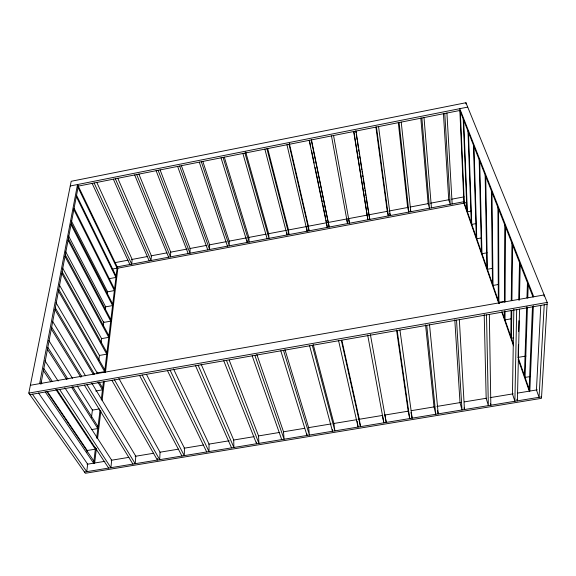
<?xml version="1.0" encoding="UTF-8"?>
<svg xmlns="http://www.w3.org/2000/svg" width="576" height="576" viewBox="0 0 576 576"><rect width="100%" height="100%" fill="white"/><g stroke="black" fill="none" stroke-linecap="round" stroke-linejoin="round"><path stroke-width="0.86" d="M504.439 318.204L504.468 311.033M504.497 302.069L504.778 224.978M505.066 310.918L505.022 319.882L510.89 318.859M505.102 301.954L505.433 226.656M510.804 336.47L511.128 310.493M511.25 300.636L511.963 243.302M511.783 310.457L511.416 338.227L513.13 337.932M511.913 300.6L512.654 245.066M513.835 309.254L512.474 393.941L514.879 401.263L516.694 309.622M518.681 300.103L519.516 262.541M518.112 356.494L518.378 344.866M518.688 331.459L518.94 320.724M519.415 300.161L520.243 264.398M519.538 309.132L517.378 400.853L516.838 399.226M524.398 375.502L526.658 306.85M526.954 297.936L527.45 282.78M527.458 307.015L525.067 377.417L529.963 376.603M527.76 298.102L528.214 284.731M529.135 389.095L532.49 306.511M533.383 305.834L529.826 391.068L517.99 357.106M540.806 305.352L536.45 389.974L539.057 397.289L544.226 304.812M157.471 458.395L157.378 460.058L111.91 380.34M544.09 296.208L544.154 294.948L30.37 385.272M547.2 302.429L541.476 398.326L85.327 473.27L28.8 393.098L71.194 181.289L465.941 102.73L547.2 302.429L28.8 393.098M95.501 447.84L93.658 463.176L45.238 391.903M96.66 438.192L99.979 410.53M101.261 399.823L103.406 381.974M104.587 372.161L117.223 266.868M94.601 463.514L96.408 448.351M97.574 438.538L100.865 410.89M102.139 400.183L104.371 381.456M105.43 372.535L117.857 268.171L77.508 184.543L39.629 383.645M87.026 452.095L87.25 450.317M91.469 417.427L92.491 409.428M97.056 373.874L97.279 372.103M98.762 360.547L99.446 355.212M101.045 342.77L101.614 338.321M103.205 325.879L103.781 321.437M105.257 309.881L105.718 306.324M107.309 293.882L107.654 291.218M40.86 384.336L78.278 186.134M70.25 185.983L467.719 107.1M78.084 186.17L459.85 110.477M114.761 262.692L128.03 260.186M131.566 259.524L147.485 256.522M151.02 255.852L166.946 252.857M170.482 252.187L187.286 249.019M189.936 248.522L206.741 245.354M209.398 244.858L226.195 241.69M228.852 241.193L246.542 237.859M248.306 237.521L265.997 234.187M267.768 233.856L286.337 230.357M288.108 230.026L305.798 226.692M307.562 226.354L366.818 215.194M368.59 214.855L387.166 211.356M388.93 211.025L408.391 207.36M410.155 207.022L427.846 203.688M430.495 203.191L449.071 199.692M451.721 199.195L464.105 196.855M116.798 266.947L463.968 201.715M112.104 269.1L117.065 268.171L78.034 187.423M466.697 202.529L464.299 202.975L460.332 111.679M117.446 268.25L464.904 203.018M109.26 278.676L115.956 277.423L76.306 196.589M471.42 211.068L467.381 211.817L463.687 120.24M475.87 223.632L471.758 224.388L468.475 132.444M480.967 238.003L476.77 238.774L473.976 146.462M487.109 252.785L481.975 253.721L479.714 161.1M492.631 268.322L487.39 269.266L485.712 176.386M498.65 284.443L493.027 285.444L491.99 192.377M504.641 301.291L498.902 302.306L498.557 209.117M29.902 394.661L547.085 304.315M95.688 391.01L102.463 389.837L97.898 382.126M99.324 408.931L92.405 410.119L77.234 385.891M91.634 429.588L97.812 428.544L71.446 387.058M518.09 357.386L525.982 356.047M87.077 464.263L104.954 461.311M111.168 460.282L128.916 457.351M135.13 456.322L153.763 453.24M159.977 452.21L178.618 449.136M183.938 448.25L203.465 445.025M208.793 444.146L229.205 440.77M233.64 440.035L254.052 436.658M258.487 435.931L279.792 432.403M283.342 431.82L304.639 428.299M308.189 427.709L331.265 423.9M313.25 344.614L333.914 423.461L356.998 419.645M358.776 419.35L382.738 415.39M384.516 415.094L408.478 411.134M411.142 410.695L434.21 406.879M436.874 406.44L460.836 402.473M464.386 401.89L486.576 398.218M490.126 397.634L513.202 393.818M517.637 393.084L537.278 389.837M84.463 472.046L541.562 396.878M32.443 394.222L86.724 471.679L87.674 464.17L38.534 392.998M40.896 381.96L41.904 383.45M47.448 391.644L87.228 450.511L95.342 449.158L55.8 389.347M46.627 391.284L93.902 461.153M43.445 370.656L50.861 381.874M43.834 368.618L52.207 381.334M57.067 389.916L108.634 468.072M59.616 389.47L110.902 467.698L111.672 460.202L64.829 387.706M44.935 360.72L58.126 381.017M47.47 349.351L66.65 379.519M47.837 347.4L67.918 379.102M72.698 386.654L98.042 426.658M48.787 340.459L72.497 378.317M84.398 385.142L132.934 464.076M51.3 329.033L80.914 377.345M86.969 384.696L135.223 463.702L135.799 456.214L91.757 383.062M51.653 327.175L81.655 376.286M52.524 321.199L85.536 375.782M54.965 309.643L93.326 374.414M55.296 307.872L94.471 374.213M99.029 381.924L102.672 388.094M56.038 302.702L97.171 372.953L104.645 371.635L58.457 291.118M58.781 289.426L104.846 369.972M59.458 285.098L99.418 355.457L106.747 354.154L61.805 273.406M114.502 379.886L159.674 459.677L160.07 452.196L118.85 378.396M62.107 271.778L106.942 352.548M62.676 268.135L101.57 338.638L108.763 337.342L65.002 256.442M65.297 254.887L108.95 335.801M65.39 251.186L103.651 322.445L110.707 321.163L68.076 240.192M68.357 238.702L110.887 319.68M139.601 375.502L181.958 456.012M68.357 235.584L105.646 306.857L112.579 305.582L71.014 224.604M142.207 375.048L184.27 455.638L184.486 448.164L146.491 374.422M71.258 220.694L107.575 291.83L114.379 290.57L73.843 209.642M71.287 223.171L112.745 304.15M74.102 208.267L114.545 289.188M76.55 195.264L116.114 276.091M167.472 370.627L206.683 451.951M170.1 370.174L209.009 451.57L209.03 444.103L173.513 368.899M92.138 183.384L129.866 264.492M94.126 182.995L131.681 264.146L132.163 259.409L96.768 182.369M113.357 179.179L149.213 260.856M195.53 365.731L231.552 447.862M115.351 178.783L151.027 260.51L151.394 255.787L117.778 178.25M198.166 365.27L233.892 447.473L233.719 440.021L201.125 364.147M134.676 174.953L168.638 257.206M136.678 174.557L170.467 256.86L170.719 252.144L138.874 174.06M223.769 360.799L256.565 443.743L256.486 442.094M533.758 296.777L459.778 108.67L463.932 203.206L498.766 303.379M459.857 110.477L533.023 296.986M226.426 360.331L258.912 443.362L258.552 435.917L229.198 360.122M156.103 170.705L188.158 253.534M158.119 170.302L189.994 253.195L190.123 248.486L160.078 169.862M177.638 166.435L207.763 249.854M179.662 166.032L209.606 249.509L209.621 244.814L181.382 165.636M252.194 355.831L281.722 439.61M463.867 201.73L499.363 303.617M502.315 312.106L513.554 344.376M254.866 355.363L284.083 439.222L283.529 431.791L256.838 354.478M501.718 311.868L513.526 345.823M518.249 359.41L529.466 391.673M199.282 162.144L227.462 246.154M201.319 161.741L229.313 245.801L229.205 241.121L202.795 161.388M221.033 157.831L247.248 242.431L247.14 240.098M280.807 350.834L307.022 435.449L306.857 433.8M224.309 157.118L248.875 237.413L249.106 242.086L223.078 157.428M283.5 350.359L309.406 435.06L308.65 427.637L284.947 349.56M490.349 403.589L490.838 405.216L489.334 314.402M242.899 153.497L267.12 238.702M245.693 151.97L268.639 233.69L268.992 238.349L244.951 153.086M410.378 210.182L410.796 211.702L401.227 122.105M464.011 407.923L464.458 409.558L459.331 319.644M309.607 345.802L332.474 431.266L332.266 429.617M312.314 345.326L334.865 430.87L333.914 423.461M264.874 149.141L287.093 234.95L286.862 232.625M267.674 148.522L288.497 229.954L288.972 234.598L266.94 148.73M389.7 213.271L390.254 215.561L378.562 126.598M437.443 410.594L438.235 413.87L429.538 324.85M286.956 144.756L307.152 231.178L306.569 226.548M289.037 144.346L309.038 230.825L308.441 226.195L289.318 143.316M338.602 340.74L358.078 427.054M341.921 340.51L359.323 419.256L360.482 426.658L341.33 340.258M368.993 215.575L369.806 219.406L356.004 131.069M410.94 412.423L411.293 414.058M411.638 415.699L412.164 418.154L399.938 330.019M309.413 140.242L310.687 146.39M311.602 150.775L314.165 163.073M315.079 167.458L318.737 185.018M319.097 186.775L322.207 201.701M322.574 203.458L325.678 218.383M326.045 220.14L327.305 227.39L309.161 140.357M311.472 139.831L329.198 227.038L311.242 139.946M348.61 218.621L349.459 223.229L333.54 135.454M384.883 415.03L386.244 422.417L370.397 334.62M367.704 335.088L383.825 422.82L382.478 415.433M331.466 135.871L347.551 223.589L346.716 218.981M353.894 131.486L367.898 219.766L353.628 131.429M355.709 131.011L355.99 132.775M356.263 134.539L357.091 139.831M357.365 141.595L358.337 147.773M358.61 149.537L358.884 151.301M359.165 153.065L359.438 154.829M359.712 156.593L359.993 158.357M360.266 160.121L361.786 169.826M362.059 171.59L362.34 173.354M362.614 175.118L362.894 176.882M363.168 178.646L364.687 188.352M364.961 190.116L365.242 191.88M365.515 193.644L365.789 195.408M366.07 197.172L368.136 210.406M368.417 212.17L368.69 213.934M357.185 421.294L357.948 426.233M396.533 329.976L408.175 411.185L409.73 418.558L397.174 330.502M376.438 127.015L388.332 215.928L387.238 211.342L375.905 127.008M399.103 122.522L408.866 212.069L407.635 207.497L398.304 122.566M425.563 324.9L434.023 406.908L435.78 414.274L426.751 325.339M420.811 118.058L428.134 203.638L429.494 208.188L421.877 118.008M424.015 117.583L431.431 207.828M454.788 319.716L460.015 402.61L461.995 409.961L456.53 320.134M443.434 113.573L448.726 199.757L450.216 204.3L444.773 113.472M446.926 113.04L452.16 203.933M463.205 119.002L466.934 210.542M465.941 102.73L465.991 103.939M467.971 131.162L471.305 223.07M473.45 145.123L476.294 237.398M479.167 159.703L481.478 252.295M484.207 314.503L486.173 398.29L488.354 405.626L486.511 314.899M485.143 174.924L486.878 267.782M491.386 190.85L492.494 283.903M497.923 207.511L498.341 300.694"/></g></svg>
